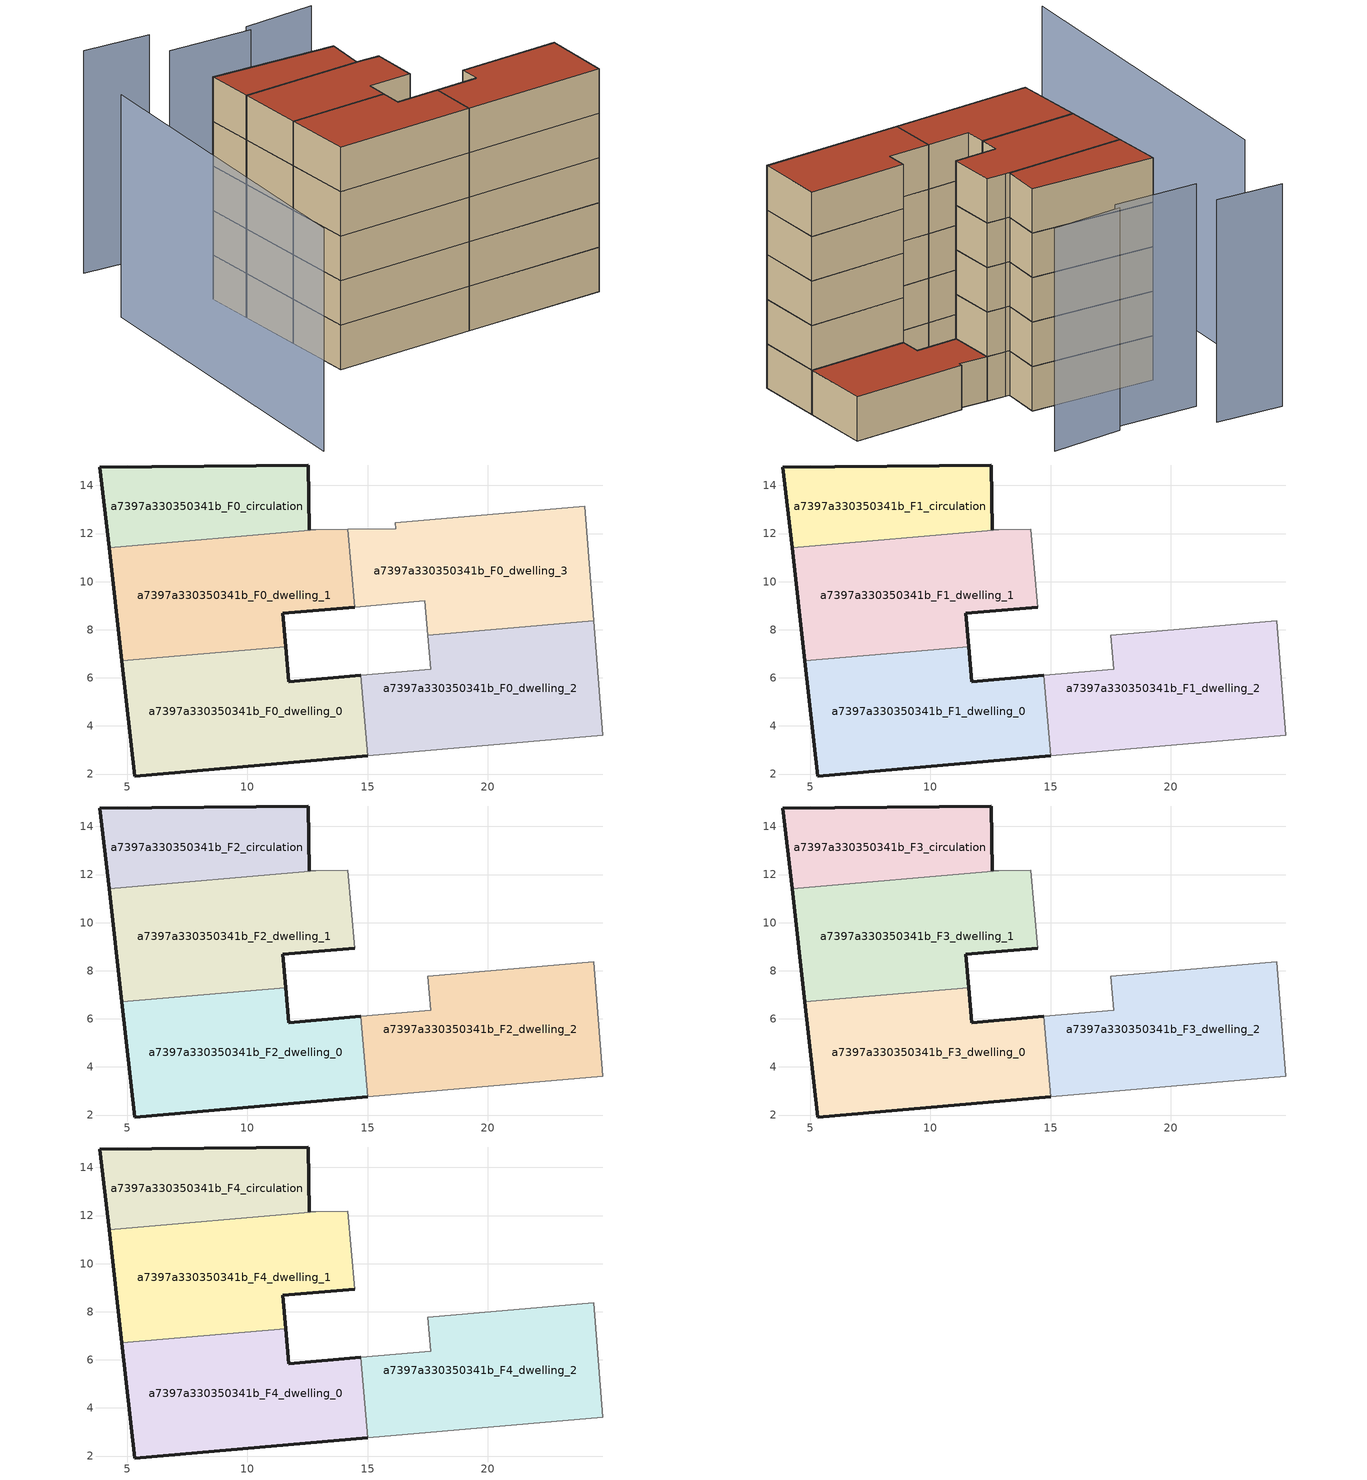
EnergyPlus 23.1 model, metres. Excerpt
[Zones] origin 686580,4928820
a7397a330350341b_F0_dwelling_0
 floor ground (EU_floor_Construction): 15,2.77 14.71,6.1 11.73,5.84 11.6,7.3 4.78,6.7 5.32,1.92 z0
 wall outside (EU_wall_Construction): 11.6,7.3 11.73,5.84 14.71,6.1 / 15,2.77 5.32,1.92 4.78,6.7 z0:3
 wall to a7397a330350341b_F0_dwelling_2 (EU_wall_Construction): 14.71,6.1 15,2.77 z0:3
 wall to a7397a330350341b_F0_dwelling_1 (EU_wall_Construction): 4.78,6.7 11.6,7.3 z0:3
a7397a330350341b_F0_dwelling_1
 floor ground (EU_floor_Construction): 14.46,8.94 14.18,12.17 12.85,12.16 4.25,11.41 4.78,6.7 11.6,7.3 11.48,8.68 z0
 wall outside (EU_wall_Construction): 14.46,8.94 11.48,8.68 11.6,7.3 / 4.78,6.7 4.25,11.41 z0:3
 wall adiabatic (EU_wall_Construction): 12.85,12.16 14.18,12.17 z0:3
 wall to a7397a330350341b_F0_dwelling_3 (EU_wall_Construction): 14.18,12.17 14.46,8.94 z0:3
 wall to a7397a330350341b_F0_circulation (EU_wall_Construction): 4.25,11.41 12.85,12.16 z0:3
a7397a330350341b_F0_dwelling_2
 floor ground (EU_floor_Construction): 24.77,3.62 24.4,8.37 17.51,7.77 17.63,6.36 14.71,6.1 15,2.77 z0
 wall adiabatic (EU_wall_Construction): 24.4,8.37 24.77,3.62 15,2.77 / 14.71,6.1 17.63,6.36 17.51,7.77 z0:3
 wall to a7397a330350341b_F0_dwelling_3 (EU_wall_Construction): 17.51,7.77 24.4,8.37 z0:3
a7397a330350341b_F0_dwelling_3
 floor ground (EU_floor_Construction): 24.4,8.37 24.03,13.14 16.16,12.45 16.16,12.19 14.18,12.17 14.46,8.94 17.38,9.2 17.51,7.77 z0
 wall adiabatic (EU_wall_Construction): 14.18,12.17 16.16,12.19 16.16,12.45 24.03,13.14 24.4,8.37 / 17.51,7.77 17.38,9.2 14.46,8.94 z0:3
 roof outside (EU_roof_Construction): 24.03,13.14 24.4,8.37 17.51,7.77 17.38,9.2 14.46,8.94 14.18,12.17 16.16,12.19 16.16,12.45 z3
a7397a330350341b_F0_circulation
 floor ground (EU_floor_Construction): 12.85,12.16 12.57,12.16 12.54,14.85 3.87,14.76 4.25,11.41 z0
 wall outside (EU_wall_Construction): 4.25,11.41 3.87,14.76 12.54,14.85 12.57,12.16 z0:3
 wall adiabatic (EU_wall_Construction): 12.57,12.16 12.85,12.16 z0:3
a7397a330350341b_F1_dwelling_0
 floor to a7397a330350341b_F0_dwelling_0 (EU_floor_Construction): 15,2.77 14.71,6.1 11.73,5.84 11.6,7.3 4.78,6.7 5.32,1.92 z3
 wall outside (EU_wall_Construction): 11.6,7.3 11.73,5.84 14.71,6.1 / 15,2.77 5.32,1.92 4.78,6.7 z3:6
 wall to a7397a330350341b_F1_dwelling_2 (EU_wall_Construction): 14.71,6.1 15,2.77 z3:6
 wall to a7397a330350341b_F1_dwelling_1 (EU_wall_Construction): 4.78,6.7 11.6,7.3 z3:6
a7397a330350341b_F1_dwelling_1
 floor to a7397a330350341b_F0_dwelling_1 (EU_floor_Construction): 14.46,8.94 14.18,12.17 12.85,12.16 4.25,11.41 4.78,6.7 11.6,7.3 11.48,8.68 z3
 wall outside (EU_wall_Construction): 14.46,8.94 11.48,8.68 11.6,7.3 / 4.78,6.7 4.25,11.41 z3:6
 wall adiabatic (EU_wall_Construction): 12.85,12.16 14.18,12.17 14.46,8.94 z3:6
 wall to a7397a330350341b_F1_circulation (EU_wall_Construction): 4.25,11.41 12.85,12.16 z3:6
a7397a330350341b_F1_dwelling_2
 floor to a7397a330350341b_F0_dwelling_2 (EU_floor_Construction): 24.77,3.62 24.4,8.37 17.51,7.77 17.63,6.36 14.71,6.1 15,2.77 z3
 wall adiabatic (EU_wall_Construction): 14.71,6.1 17.63,6.36 17.51,7.77 24.4,8.37 24.77,3.62 15,2.77 z3:6
a7397a330350341b_F1_circulation
 floor to a7397a330350341b_F0_circulation (EU_floor_Construction): 12.85,12.16 12.57,12.16 12.54,14.85 3.87,14.76 4.25,11.41 z3
 wall outside (EU_wall_Construction): 4.25,11.41 3.87,14.76 12.54,14.85 12.57,12.16 z3:6
 wall adiabatic (EU_wall_Construction): 12.57,12.16 12.85,12.16 z3:6
a7397a330350341b_F2_dwelling_0
 floor to a7397a330350341b_F1_dwelling_0 (EU_floor_Construction): 15,2.77 14.71,6.1 11.73,5.84 11.6,7.3 4.78,6.7 5.32,1.92 z6
 wall outside (EU_wall_Construction): 11.6,7.3 11.73,5.84 14.71,6.1 / 15,2.77 5.32,1.92 4.78,6.7 z6:9
 wall to a7397a330350341b_F2_dwelling_2 (EU_wall_Construction): 14.71,6.1 15,2.77 z6:9
 wall to a7397a330350341b_F2_dwelling_1 (EU_wall_Construction): 4.78,6.7 11.6,7.3 z6:9
a7397a330350341b_F2_dwelling_1
 floor to a7397a330350341b_F1_dwelling_1 (EU_floor_Construction): 14.46,8.94 14.18,12.17 12.85,12.16 4.25,11.41 4.78,6.7 11.6,7.3 11.48,8.68 z6
 wall outside (EU_wall_Construction): 14.46,8.94 11.48,8.68 11.6,7.3 / 4.78,6.7 4.25,11.41 z6:9
 wall adiabatic (EU_wall_Construction): 12.85,12.16 14.18,12.17 14.46,8.94 z6:9
 wall to a7397a330350341b_F2_circulation (EU_wall_Construction): 4.25,11.41 12.85,12.16 z6:9
a7397a330350341b_F2_dwelling_2
 floor to a7397a330350341b_F1_dwelling_2 (EU_floor_Construction): 24.77,3.62 24.4,8.37 17.51,7.77 17.63,6.36 14.71,6.1 15,2.77 z6
 wall adiabatic (EU_wall_Construction): 14.71,6.1 17.63,6.36 17.51,7.77 24.4,8.37 24.77,3.62 15,2.77 z6:9
a7397a330350341b_F2_circulation
 floor to a7397a330350341b_F1_circulation (EU_floor_Construction): 12.85,12.16 12.57,12.16 12.54,14.85 3.87,14.76 4.25,11.41 z6
 wall outside (EU_wall_Construction): 4.25,11.41 3.87,14.76 12.54,14.85 12.57,12.16 z6:9
 wall adiabatic (EU_wall_Construction): 12.57,12.16 12.85,12.16 z6:9
a7397a330350341b_F3_dwelling_0
 floor to a7397a330350341b_F2_dwelling_0 (EU_floor_Construction): 15,2.77 14.71,6.1 11.73,5.84 11.6,7.3 4.78,6.7 5.32,1.92 z9
 wall outside (EU_wall_Construction): 11.6,7.3 11.73,5.84 14.71,6.1 / 15,2.77 5.32,1.92 4.78,6.7 z9:12
 wall to a7397a330350341b_F3_dwelling_2 (EU_wall_Construction): 14.71,6.1 15,2.77 z9:12
 wall to a7397a330350341b_F3_dwelling_1 (EU_wall_Construction): 4.78,6.7 11.6,7.3 z9:12
a7397a330350341b_F3_dwelling_1
 floor to a7397a330350341b_F2_dwelling_1 (EU_floor_Construction): 14.46,8.94 14.18,12.17 12.85,12.16 4.25,11.41 4.78,6.7 11.6,7.3 11.48,8.68 z9
 wall outside (EU_wall_Construction): 14.46,8.94 11.48,8.68 11.6,7.3 / 4.78,6.7 4.25,11.41 z9:12
 wall adiabatic (EU_wall_Construction): 12.85,12.16 14.18,12.17 14.46,8.94 z9:12
 wall to a7397a330350341b_F3_circulation (EU_wall_Construction): 4.25,11.41 12.85,12.16 z9:12
a7397a330350341b_F3_dwelling_2
 floor to a7397a330350341b_F2_dwelling_2 (EU_floor_Construction): 24.77,3.62 24.4,8.37 17.51,7.77 17.63,6.36 14.71,6.1 15,2.77 z9
 wall adiabatic (EU_wall_Construction): 14.71,6.1 17.63,6.36 17.51,7.77 24.4,8.37 24.77,3.62 15,2.77 z9:12
a7397a330350341b_F3_circulation
 floor to a7397a330350341b_F2_circulation (EU_floor_Construction): 12.85,12.16 12.57,12.16 12.54,14.85 3.87,14.76 4.25,11.41 z9
 wall outside (EU_wall_Construction): 4.25,11.41 3.87,14.76 12.54,14.85 12.57,12.16 z9:12
 wall adiabatic (EU_wall_Construction): 12.57,12.16 12.85,12.16 z9:12
a7397a330350341b_F4_dwelling_0
 floor to a7397a330350341b_F3_dwelling_0 (EU_floor_Construction): 15,2.77 14.71,6.1 11.73,5.84 11.6,7.3 4.78,6.7 5.32,1.92 z12
 wall outside (EU_wall_Construction): 11.6,7.3 11.73,5.84 14.71,6.1 / 15,2.77 5.32,1.92 4.78,6.7 z12:15
 wall to a7397a330350341b_F4_dwelling_2 (EU_wall_Construction): 14.71,6.1 15,2.77 z12:15
 wall to a7397a330350341b_F4_dwelling_1 (EU_wall_Construction): 4.78,6.7 11.6,7.3 z12:15
 roof outside (EU_roof_Construction): 14.71,6.1 15,2.77 5.32,1.92 4.78,6.7 11.6,7.3 11.73,5.84 z15
a7397a330350341b_F4_dwelling_1
 floor to a7397a330350341b_F3_dwelling_1 (EU_floor_Construction): 14.46,8.94 14.18,12.17 12.85,12.16 4.25,11.41 4.78,6.7 11.6,7.3 11.48,8.68 z12
 wall outside (EU_wall_Construction): 14.46,8.94 11.48,8.68 11.6,7.3 / 4.78,6.7 4.25,11.41 z12:15
 wall adiabatic (EU_wall_Construction): 12.85,12.16 14.18,12.17 14.46,8.94 z12:15
 wall to a7397a330350341b_F4_circulation (EU_wall_Construction): 4.25,11.41 12.85,12.16 z12:15
 roof outside (EU_roof_Construction): 14.18,12.17 14.46,8.94 11.48,8.68 11.6,7.3 4.78,6.7 4.25,11.41 12.85,12.16 z15
a7397a330350341b_F4_dwelling_2
 floor to a7397a330350341b_F3_dwelling_2 (EU_floor_Construction): 24.77,3.62 24.4,8.37 17.51,7.77 17.63,6.36 14.71,6.1 15,2.77 z12
 wall adiabatic (EU_wall_Construction): 14.71,6.1 17.63,6.36 17.51,7.77 24.4,8.37 24.77,3.62 15,2.77 z12:15
 roof outside (EU_roof_Construction): 24.4,8.37 24.77,3.62 15,2.77 14.71,6.1 17.63,6.36 17.51,7.77 z15
a7397a330350341b_F4_circulation
 floor to a7397a330350341b_F3_circulation (EU_floor_Construction): 12.85,12.16 12.57,12.16 12.54,14.85 3.87,14.76 4.25,11.41 z12
 wall outside (EU_wall_Construction): 4.25,11.41 3.87,14.76 12.54,14.85 12.57,12.16 z12:15
 wall adiabatic (EU_wall_Construction): 12.57,12.16 12.85,12.16 z12:15
 roof outside (EU_roof_Construction): 12.54,14.85 12.57,12.16 12.85,12.16 4.25,11.41 3.87,14.76 z15
shading: -2.25,15.41 -1.65,-7.7 / 14.37,20.55 9.41,20.01 / 9.42,19.5 3.57,19.39 / 3.72,22.07 -0.94,22.09 z0:15
[Building]
EU S2 Campaign: North Axis=0; Terrain=City; Solar Distribution=FullExterior
[Site:Location]
Bologna: Latitude=44.5; Longitude=11.25; Time Zone=1; Elevation=37
[SizingPeriod:WeatherFileDays]
AnnualSizingPeriod: Begin Month=1; Begin Day of Month=1; End Month=12; End Day of Month=31; Day of Week for Start Day=Monday; Use Weather File Daylight Saving Period=No; Use Weather File Rain and Snow Indicators=No
[MATERIAL]
EU_InternalMass_Material: Roughness=MediumRough; Thickness=0.1; Conductivity=1; Density=1800; Specific Heat=900; Thermal Absorptance=0.9; Solar Absorptance=0.7; Visible Absorptance=0.7
[MATERIAL:NOMASS] Roughness=MediumRough; Thermal Absorptance=0.9; Solar Absorptance=0.7; Visible Absorptance=0.7
Name | Thermal Resistance
EU_wall_NoMass | 0.905828
EU_roof_NoMass | 0.37593
EU_floor_NoMass | 0.67114
[CONSTRUCTION]
EU_wall_Construction: EU_wall_NoMass
EU_roof_Construction: EU_roof_NoMass
EU_floor_Construction: EU_floor_NoMass
EU_InternalMass_Construction: EU_InternalMass_Material
[ZONE] Type=1; Multiplier=1; Ceiling Height=autocalculate; Floor Area=autocalculate; Part of Total Floor Area=Yes
Name | Volume
a7397a330350341b_F0_dwelling_0 | 128.014
a7397a330350341b_F1_dwelling_0; a7397a330350341b_F2_dwelling_0; a7397a330350341b_F3_dwelling_0; a7397a330350341b_F4_dwelling_0 | 128.013
a7397a330350341b_F0_dwelling_1; a7397a330350341b_F1_dwelling_1; a7397a330350341b_F2_dwelling_1; a7397a330350341b_F3_dwelling_1; a7397a330350341b_F4_dwelling_1 | 127.988
a7397a330350341b_F0_dwelling_2; a7397a330350341b_F1_dwelling_2; a7397a330350341b_F2_dwelling_2; a7397a330350341b_F3_dwelling_2; a7397a330350341b_F4_dwelling_2 | 128.019
a7397a330350341b_F0_dwelling_3 | 128.007
a7397a330350341b_F0_circulation | 77.5122
a7397a330350341b_F1_circulation; a7397a330350341b_F2_circulation; a7397a330350341b_F3_circulation; a7397a330350341b_F4_circulation | 77.5115
[INTERNALMASS] Construction=EU_InternalMass_Construction
Name | Zone or ZoneList | Surface Area
a7397a330350341b_F0_dwelling_0_EU_InternalMass | a7397a330350341b_F0_dwelling_0 | 42.6677
a7397a330350341b_F0_dwelling_1_EU_InternalMass | a7397a330350341b_F0_dwelling_1 | 42.6677
a7397a330350341b_F0_dwelling_2_EU_InternalMass | a7397a330350341b_F0_dwelling_2 | 42.6677
a7397a330350341b_F0_dwelling_3_EU_InternalMass | a7397a330350341b_F0_dwelling_3 | 42.6677
a7397a330350341b_F1_dwelling_0_EU_InternalMass | a7397a330350341b_F1_dwelling_0 | 85.3355
a7397a330350341b_F1_dwelling_1_EU_InternalMass | a7397a330350341b_F1_dwelling_1 | 42.6677
a7397a330350341b_F1_dwelling_2_EU_InternalMass | a7397a330350341b_F1_dwelling_2 | 42.6677
a7397a330350341b_F2_dwelling_0_EU_InternalMass | a7397a330350341b_F2_dwelling_0 | 85.3355
a7397a330350341b_F2_dwelling_1_EU_InternalMass | a7397a330350341b_F2_dwelling_1 | 42.6677
a7397a330350341b_F2_dwelling_2_EU_InternalMass | a7397a330350341b_F2_dwelling_2 | 42.6677
a7397a330350341b_F3_dwelling_0_EU_InternalMass | a7397a330350341b_F3_dwelling_0 | 85.3355
a7397a330350341b_F3_dwelling_1_EU_InternalMass | a7397a330350341b_F3_dwelling_1 | 42.6677
a7397a330350341b_F3_dwelling_2_EU_InternalMass | a7397a330350341b_F3_dwelling_2 | 42.6677
a7397a330350341b_F4_dwelling_0_EU_InternalMass | a7397a330350341b_F4_dwelling_0 | 85.3355
a7397a330350341b_F4_dwelling_1_EU_InternalMass | a7397a330350341b_F4_dwelling_1 | 42.6677
a7397a330350341b_F4_dwelling_2_EU_InternalMass | a7397a330350341b_F4_dwelling_2 | 42.6677
[OTHEREQUIPMENT] Fuel Type=Electricity; Design Level Calculation Method=Watts/Area; Power per Zone Floor Area=1; Fraction Latent=0; Fraction Radiant=0; Fraction Lost=0; Carbon Dioxide Generation Rate=0; EndUse Subcategory=EU_Step8_InternalGains
Name | Zone or ZoneList or Space or SpaceList | Schedule
EU_Step8_InternalGain_a7397a330350341b_F0_dwelling_0_f000 | a7397a330350341b_F0_dwelling_0 | EU_Step8_GainSchedule_a7397a330350341b_F0_dwelling_0_f000
EU_Step8_InternalGain_a7397a330350341b_F0_dwelling_1_f000 | a7397a330350341b_F0_dwelling_1 | EU_Step8_GainSchedule_a7397a330350341b_F0_dwelling_1_f000
EU_Step8_InternalGain_a7397a330350341b_F0_dwelling_2_f000 | a7397a330350341b_F0_dwelling_2 | EU_Step8_GainSchedule_a7397a330350341b_F0_dwelling_2_f000
EU_Step8_InternalGain_a7397a330350341b_F0_dwelling_3_f000 | a7397a330350341b_F0_dwelling_3 | EU_Step8_GainSchedule_a7397a330350341b_F0_dwelling_3_f000
EU_Step8_InternalGain_a7397a330350341b_F1_dwelling_0_f000 | a7397a330350341b_F1_dwelling_0 | EU_Step8_GainSchedule_a7397a330350341b_F1_dwelling_0_f000
EU_Step8_InternalGain_a7397a330350341b_F1_dwelling_1_f000 | a7397a330350341b_F1_dwelling_1 | EU_Step8_GainSchedule_a7397a330350341b_F1_dwelling_1_f000
EU_Step8_InternalGain_a7397a330350341b_F1_dwelling_2_f000 | a7397a330350341b_F1_dwelling_2 | EU_Step8_GainSchedule_a7397a330350341b_F1_dwelling_2_f000
EU_Step8_InternalGain_a7397a330350341b_F2_dwelling_0_f000 | a7397a330350341b_F2_dwelling_0 | EU_Step8_GainSchedule_a7397a330350341b_F2_dwelling_0_f000
EU_Step8_InternalGain_a7397a330350341b_F2_dwelling_1_f000 | a7397a330350341b_F2_dwelling_1 | EU_Step8_GainSchedule_a7397a330350341b_F2_dwelling_1_f000
EU_Step8_InternalGain_a7397a330350341b_F2_dwelling_2_f000 | a7397a330350341b_F2_dwelling_2 | EU_Step8_GainSchedule_a7397a330350341b_F2_dwelling_2_f000
EU_Step8_InternalGain_a7397a330350341b_F3_dwelling_0_f000 | a7397a330350341b_F3_dwelling_0 | EU_Step8_GainSchedule_a7397a330350341b_F3_dwelling_0_f000
EU_Step8_InternalGain_a7397a330350341b_F3_dwelling_1_f000 | a7397a330350341b_F3_dwelling_1 | EU_Step8_GainSchedule_a7397a330350341b_F3_dwelling_1_f000
EU_Step8_InternalGain_a7397a330350341b_F3_dwelling_2_f000 | a7397a330350341b_F3_dwelling_2 | EU_Step8_GainSchedule_a7397a330350341b_F3_dwelling_2_f000
EU_Step8_InternalGain_a7397a330350341b_F4_dwelling_0_f000 | a7397a330350341b_F4_dwelling_0 | EU_Step8_GainSchedule_a7397a330350341b_F4_dwelling_0_f000
EU_Step8_InternalGain_a7397a330350341b_F4_dwelling_1_f000 | a7397a330350341b_F4_dwelling_1 | EU_Step8_GainSchedule_a7397a330350341b_F4_dwelling_1_f000
EU_Step8_InternalGain_a7397a330350341b_F4_dwelling_2_f000 | a7397a330350341b_F4_dwelling_2 | EU_Step8_GainSchedule_a7397a330350341b_F4_dwelling_2_f000
[ZONEINFILTRATION:DESIGNFLOWRATE] Schedule=EU_AlwaysOn; Design Flow Rate Calculation Method=Flow/Area; Flow Rate per Floor Area=0.0005; Constant Term Coefficient=1; Temperature Term Coefficient=0; Velocity Term Coefficient=0; Velocity Squared Term Coefficient=0
Name | Zone or ZoneList or Space or SpaceList
EU_Circulation_Infiltration_a7397a330350341b_F0_circulation | a7397a330350341b_F0_circulation
EU_Circulation_Infiltration_a7397a330350341b_F1_circulation | a7397a330350341b_F1_circulation
EU_Circulation_Infiltration_a7397a330350341b_F2_circulation | a7397a330350341b_F2_circulation
EU_Circulation_Infiltration_a7397a330350341b_F3_circulation | a7397a330350341b_F3_circulation
EU_Circulation_Infiltration_a7397a330350341b_F4_circulation | a7397a330350341b_F4_circulation
[ZONEVENTILATION:DESIGNFLOWRATE] Schedule=EU_AlwaysOn; Design Flow Rate Calculation Method=AirChanges/Hour; Air Changes per Hour=0.73129; Ventilation Type=Natural; Fan Pressure Rise=0; Fan Total Efficiency=1; Constant Term Coefficient=1; Temperature Term Coefficient=0; Velocity Term Coefficient=0; Velocity Squared Term Coefficient=0; Minimum Indoor Temperature=-100; Maximum Indoor Temperature=100; Delta Temperature=-100; Minimum Outdoor Temperature=-100; Maximum Outdoor Temperature=100; Maximum Wind Speed=40
Name | Zone or ZoneList or Space or SpaceList
EU_ConstantAir_a7397a330350341b_F0_dwelling_0 | a7397a330350341b_F0_dwelling_0
EU_ConstantAir_a7397a330350341b_F0_dwelling_1 | a7397a330350341b_F0_dwelling_1
EU_ConstantAir_a7397a330350341b_F0_dwelling_2 | a7397a330350341b_F0_dwelling_2
EU_ConstantAir_a7397a330350341b_F0_dwelling_3 | a7397a330350341b_F0_dwelling_3
EU_ConstantAir_a7397a330350341b_F1_dwelling_0 | a7397a330350341b_F1_dwelling_0
EU_ConstantAir_a7397a330350341b_F1_dwelling_1 | a7397a330350341b_F1_dwelling_1
EU_ConstantAir_a7397a330350341b_F1_dwelling_2 | a7397a330350341b_F1_dwelling_2
EU_ConstantAir_a7397a330350341b_F2_dwelling_0 | a7397a330350341b_F2_dwelling_0
EU_ConstantAir_a7397a330350341b_F2_dwelling_1 | a7397a330350341b_F2_dwelling_1
EU_ConstantAir_a7397a330350341b_F2_dwelling_2 | a7397a330350341b_F2_dwelling_2
EU_ConstantAir_a7397a330350341b_F3_dwelling_0 | a7397a330350341b_F3_dwelling_0
EU_ConstantAir_a7397a330350341b_F3_dwelling_1 | a7397a330350341b_F3_dwelling_1
EU_ConstantAir_a7397a330350341b_F3_dwelling_2 | a7397a330350341b_F3_dwelling_2
EU_ConstantAir_a7397a330350341b_F4_dwelling_0 | a7397a330350341b_F4_dwelling_0
EU_ConstantAir_a7397a330350341b_F4_dwelling_1 | a7397a330350341b_F4_dwelling_1
EU_ConstantAir_a7397a330350341b_F4_dwelling_2 | a7397a330350341b_F4_dwelling_2
[HVACTEMPLATE:THERMOSTAT] Constant Heating Setpoint=20; Constant Cooling Setpoint=50
EU_HeatOnly_a7397a330350341b_F0_dwelling_0; EU_HeatOnly_a7397a330350341b_F0_dwelling_1; EU_HeatOnly_a7397a330350341b_F0_dwelling_2; EU_HeatOnly_a7397a330350341b_F0_dwelling_3; EU_HeatOnly_a7397a330350341b_F1_dwelling_0; EU_HeatOnly_a7397a330350341b_F1_dwelling_1; EU_HeatOnly_a7397a330350341b_F1_dwelling_2; EU_HeatOnly_a7397a330350341b_F2_dwelling_0; EU_HeatOnly_a7397a330350341b_F2_dwelling_1; EU_HeatOnly_a7397a330350341b_F2_dwelling_2; EU_HeatOnly_a7397a330350341b_F3_dwelling_0; EU_HeatOnly_a7397a330350341b_F3_dwelling_1; EU_HeatOnly_a7397a330350341b_F3_dwelling_2; EU_HeatOnly_a7397a330350341b_F4_dwelling_0; EU_HeatOnly_a7397a330350341b_F4_dwelling_1; EU_HeatOnly_a7397a330350341b_F4_dwelling_2
[HVACTEMPLATE:ZONE:IDEALLOADSAIRSYSTEM] System Availability Schedule=EU_AlwaysOn; Maximum Heating Supply Air Temperature=50; Minimum Cooling Supply Air Temperature=13; Maximum Heating Supply Air Humidity Ratio=0.0156; Minimum Cooling Supply Air Humidity Ratio=0.0077; Heating Limit=NoLimit; Cooling Limit=NoLimit; Heating Availability Schedule=EU_AlwaysOn; Cooling Availability Schedule=EU_CoolingOff; Dehumidification Control Type=ConstantSensibleHeatRatio; Cooling Sensible Heat Ratio=0.7; Dehumidification Setpoint=60; Humidification Control Type=None; Humidification Setpoint=30; Outdoor Air Method=None; Outdoor Air Flow Rate per Person=0.00944; Outdoor Air Flow Rate per Zone Floor Area=0; Outdoor Air Flow Rate per Zone=0; Demand Controlled Ventilation Type=None; Outdoor Air Economizer Type=NoEconomizer; Heat Recovery Type=None; Sensible Heat Recovery Effectiveness=0.7; Latent Heat Recovery Effectiveness=0.65
Name | Template Thermostat
a7397a330350341b_F0_dwelling_0 | EU_HeatOnly_a7397a330350341b_F0_dwelling_0
a7397a330350341b_F0_dwelling_1 | EU_HeatOnly_a7397a330350341b_F0_dwelling_1
a7397a330350341b_F0_dwelling_2 | EU_HeatOnly_a7397a330350341b_F0_dwelling_2
a7397a330350341b_F0_dwelling_3 | EU_HeatOnly_a7397a330350341b_F0_dwelling_3
a7397a330350341b_F1_dwelling_0 | EU_HeatOnly_a7397a330350341b_F1_dwelling_0
a7397a330350341b_F1_dwelling_1 | EU_HeatOnly_a7397a330350341b_F1_dwelling_1
a7397a330350341b_F1_dwelling_2 | EU_HeatOnly_a7397a330350341b_F1_dwelling_2
a7397a330350341b_F2_dwelling_0 | EU_HeatOnly_a7397a330350341b_F2_dwelling_0
a7397a330350341b_F2_dwelling_1 | EU_HeatOnly_a7397a330350341b_F2_dwelling_1
a7397a330350341b_F2_dwelling_2 | EU_HeatOnly_a7397a330350341b_F2_dwelling_2
a7397a330350341b_F3_dwelling_0 | EU_HeatOnly_a7397a330350341b_F3_dwelling_0
a7397a330350341b_F3_dwelling_1 | EU_HeatOnly_a7397a330350341b_F3_dwelling_1
a7397a330350341b_F3_dwelling_2 | EU_HeatOnly_a7397a330350341b_F3_dwelling_2
a7397a330350341b_F4_dwelling_0 | EU_HeatOnly_a7397a330350341b_F4_dwelling_0
a7397a330350341b_F4_dwelling_1 | EU_HeatOnly_a7397a330350341b_F4_dwelling_1
a7397a330350341b_F4_dwelling_2 | EU_HeatOnly_a7397a330350341b_F4_dwelling_2
[SIZING:ZONE] Zone Cooling Design Supply Air Temperature Input Method=SupplyAirTemperature; Zone Cooling Design Supply Air Temperature=13; Zone Heating Design Supply Air Temperature Input Method=SupplyAirTemperature; Zone Heating Design Supply Air Temperature=50; Zone Cooling Design Supply Air Humidity Ratio=0.008; Zone Heating Design Supply Air Humidity Ratio=0.008; Cooling Design Air Flow Method=DesignDay; Cooling Design Air Flow Rate=0; Cooling Minimum Air Flow per Zone Floor Area=0.000762; Cooling Minimum Air Flow=0; Cooling Minimum Air Flow Fraction=0.2; Heating Design Air Flow Method=DesignDay; Heating Design Air Flow Rate=0; Heating Maximum Air Flow per Zone Floor Area=0.002032; Heating Maximum Air Flow=0.141576; Heating Maximum Air Flow Fraction=0.3; Account for Dedicated Outdoor Air System=No; Dedicated Outdoor Air System Control Strategy=NeutralSupplyAir; Dedicated Outdoor Air Low Setpoint Temperature for Design=autosize; Dedicated Outdoor Air High Setpoint Temperature for Design=autosize; Zone Load Sizing Method=Sensible Load Only No Latent Load; Zone Latent Cooling Design Supply Air Humidity Ratio Input Method=HumidityRatioDifference; Zone Cooling Design Supply Air Humidity Ratio Difference=0.005; Zone Latent Heating Design Supply Air Humidity Ratio Input Method=HumidityRatioDifference; Zone Humidification Design Supply Air Humidity Ratio Difference=0.005
a7397a330350341b_F0_dwelling_0; a7397a330350341b_F0_dwelling_1; a7397a330350341b_F0_dwelling_2; a7397a330350341b_F0_dwelling_3; a7397a330350341b_F1_dwelling_0; a7397a330350341b_F1_dwelling_1; a7397a330350341b_F1_dwelling_2; a7397a330350341b_F2_dwelling_0; a7397a330350341b_F2_dwelling_1; a7397a330350341b_F2_dwelling_2; a7397a330350341b_F3_dwelling_0; a7397a330350341b_F3_dwelling_1; a7397a330350341b_F3_dwelling_2; a7397a330350341b_F4_dwelling_0; a7397a330350341b_F4_dwelling_1; a7397a330350341b_F4_dwelling_2
[SCHEDULE:CONSTANT]
Name | Hourly Value
EU_AlwaysOn | 1
EU_CoolingOff | 0
[SCHEDULE:FILE] Column Number=1; Rows to Skip at Top=0; Number of Hours of Data=8760; Column Separator=Comma; Interpolate to Timestep=No; Minutes per Item=60; Adjust Schedule for Daylight Savings=Yes
Name | File
EU_Step8_GainSchedule_a7397a330350341b_F0_dwelling_0_f000 | ../../schedules/a7397a330350341b/a7397a330350341b_F0_dwelling_0_f000_gain.csv
EU_Step8_GainSchedule_a7397a330350341b_F0_dwelling_1_f000 | ../../schedules/a7397a330350341b/a7397a330350341b_F0_dwelling_1_f000_gain.csv
EU_Step8_GainSchedule_a7397a330350341b_F0_dwelling_2_f000 | ../../schedules/a7397a330350341b/a7397a330350341b_F0_dwelling_2_f000_gain.csv
EU_Step8_GainSchedule_a7397a330350341b_F0_dwelling_3_f000 | ../../schedules/a7397a330350341b/a7397a330350341b_F0_dwelling_3_f000_gain.csv
EU_Step8_GainSchedule_a7397a330350341b_F1_dwelling_0_f000 | ../../schedules/a7397a330350341b/a7397a330350341b_F1_dwelling_0_f000_gain.csv
EU_Step8_GainSchedule_a7397a330350341b_F1_dwelling_1_f000 | ../../schedules/a7397a330350341b/a7397a330350341b_F1_dwelling_1_f000_gain.csv
EU_Step8_GainSchedule_a7397a330350341b_F1_dwelling_2_f000 | ../../schedules/a7397a330350341b/a7397a330350341b_F1_dwelling_2_f000_gain.csv
EU_Step8_GainSchedule_a7397a330350341b_F2_dwelling_0_f000 | ../../schedules/a7397a330350341b/a7397a330350341b_F2_dwelling_0_f000_gain.csv
EU_Step8_GainSchedule_a7397a330350341b_F2_dwelling_1_f000 | ../../schedules/a7397a330350341b/a7397a330350341b_F2_dwelling_1_f000_gain.csv
EU_Step8_GainSchedule_a7397a330350341b_F2_dwelling_2_f000 | ../../schedules/a7397a330350341b/a7397a330350341b_F2_dwelling_2_f000_gain.csv
EU_Step8_GainSchedule_a7397a330350341b_F3_dwelling_0_f000 | ../../schedules/a7397a330350341b/a7397a330350341b_F3_dwelling_0_f000_gain.csv
EU_Step8_GainSchedule_a7397a330350341b_F3_dwelling_1_f000 | ../../schedules/a7397a330350341b/a7397a330350341b_F3_dwelling_1_f000_gain.csv
EU_Step8_GainSchedule_a7397a330350341b_F3_dwelling_2_f000 | ../../schedules/a7397a330350341b/a7397a330350341b_F3_dwelling_2_f000_gain.csv
EU_Step8_GainSchedule_a7397a330350341b_F4_dwelling_0_f000 | ../../schedules/a7397a330350341b/a7397a330350341b_F4_dwelling_0_f000_gain.csv
EU_Step8_GainSchedule_a7397a330350341b_F4_dwelling_1_f000 | ../../schedules/a7397a330350341b/a7397a330350341b_F4_dwelling_1_f000_gain.csv
EU_Step8_GainSchedule_a7397a330350341b_F4_dwelling_2_f000 | ../../schedules/a7397a330350341b/a7397a330350341b_F4_dwelling_2_f000_gain.csv
